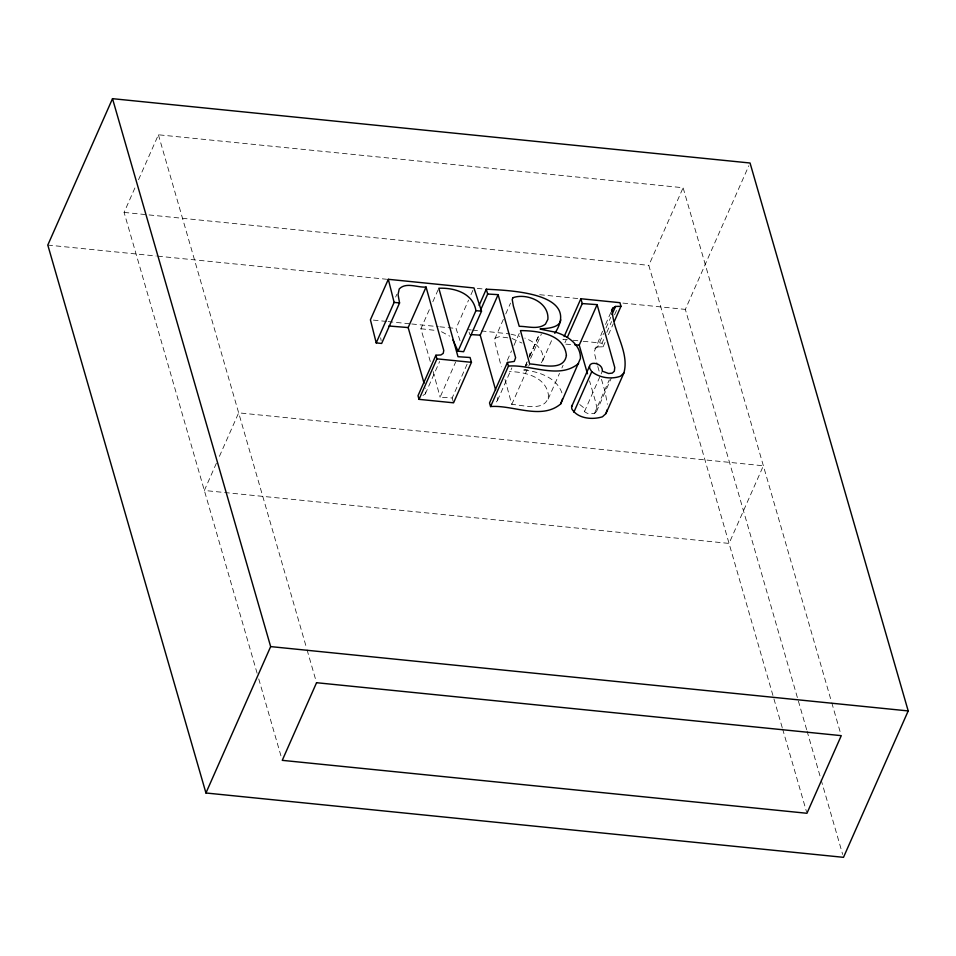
<?xml version="1.0" encoding="UTF-8"?>
<svg xmlns="http://www.w3.org/2000/svg" width="956" height="956" viewBox="0 0 956 956"><rect width="100%" height="100%" fill="white"/><g stroke="black" fill="none" stroke-linecap="round" stroke-linejoin="round"><path stroke-width="0.72" stroke-dasharray="4.78 3.58" d="M496.355 401.926L497.562 400.289L497.012 395.449M504.971 379.377L511.771 404.436C522.908 404.902 546.031 412.538 548.505 395.82C546.736 377.13 525.023 371.657 509.417 371.645M579.742 404.531L583.459 407.519L584.439 411.666L587.354 413.339L594.381 413.601L596.436 411.701L596.855 407.985L595.731 402.356L589.541 380.894M541.251 362.742L542.853 360.34C544.585 349.514 533.95 341.411 524.856 338.089M422.946 395.473L425.312 393.896L425.336 388.076M602.555 331.194L594.118 351.951L597.38 365.072M503.37 319.316L494.312 339.989L501.338 366.817M257.104 673.239L124.089 212.411L136.134 185.177M138.536 179.728L158.409 134.784L683.11 187.734L831.373 701.393M216.391 463.23L204.345 490.476L729.058 543.414L763.378 465.787L238.665 412.849L218.793 457.781M395.653 297.041L396.836 294.34M430.284 361.511L420.903 328.745L430.451 307.139M432.841 301.738L438.816 288.246M425.312 393.896L439.64 361.499M460.051 340.766L456.048 328.446L468.571 300.1M470.961 294.699L473.949 287.947M467.078 364.248L452.164 397.995L440.095 397.206L455.618 362.109M505.748 313.915L510.528 303.112M507.349 360.304L511.532 350.852M513.922 345.451L520.482 330.597M497.562 400.289L511.878 367.881M525.382 365.754L527.174 361.703M529.564 356.313L539.112 334.708M561.901 392.868C556.5 377.333 538.551 371.549 523.661 370.032L527.234 361.93M529.624 356.528L539.172 334.923M530.58 358.464L541.323 334.17M511.771 404.436L529.672 363.937M542.853 360.34L552.401 338.747M564.96 342.714L566.155 340.025M548.17 399.022L559.511 373.366M561.901 367.976L563.096 365.276M605.542 324.442L611.505 310.939M594.799 348.737L597.631 346.944L603.606 333.441M605.985 328.051L610.765 317.249M597.631 346.944L603.081 346.801L602.041 343.18L604.419 337.779M606.809 332.377L611.589 321.575M614.565 314.835L617.552 308.083M603.081 346.801L606.068 340.049M608.458 334.648L613.226 323.857M782.223 727.612L648.801 265.362L683.11 187.734M584.439 411.666L600.559 375.218M601.157 373.868L602.34 371.167M594.381 413.601L609.295 379.843M596.436 411.701L611.35 377.955M806.649 729.667L685.344 309.397L748.847 165.711M525.896 365.801L527.533 364.666M495.017 338.221L499.343 336.679L510.588 338.221M526.362 369.422L523.661 370.032M565.844 344.172L573.277 344.71M468.38 329.689L471.26 329.963M472.706 330.107L479.9 330.788M481.346 330.919L509.751 333.931M124.089 212.411L648.801 265.362M47.8 245.071L156.282 256.017M157.776 256.16L386.63 279.26M477.283 288.401L484.716 289.154M539.698 294.699L578.344 298.607M622.918 303.1L685.344 309.397M373.366 320.105L386.654 321.443M388.136 321.598L410.279 323.833M411.749 323.976L438.326 326.665M439.808 326.809L456.048 328.446M567.314 339.679L562.965 339.237L563.67 341.65M573.098 340.264L581.774 341.137M583.22 341.28L602.041 343.18M420.903 328.745L436.091 330.477M510.994 334.194L519.777 336.345M441.481 331.708L449.667 336.118M512.022 338.496L521.976 343.049M831.792 702.815L840.85 734.232M807.055 731.101L820.726 778.435M821.132 779.869L842.666 854.461M782.641 729.034L806.541 811.859M597.787 366.495L599.842 373.617M601.479 379.305L605.184 392.115L607.359 404.28M469.073 332.114L469.778 334.528M452.164 397.995L453.562 402.823M158.409 134.784L306.661 648.443M307.079 649.877L316.137 681.281M258.753 678.951L281.004 756.053M433.14 371.478L440.095 397.206M380.655 337.815L381.157 340.623M529.493 353.66L529.779 357.353"/><path stroke-width="1.43" d="M554.791 333.345C582.013 291.986 506.728 290.445 486.281 289.19L479.123 305.394M620.982 306.302L615.533 306.446L612.7 308.238L612.019 311.453L612.808 316.03C615.461 334.767 629.275 353.804 623.862 373.067L605.949 413.566L602.459 416.792C592.361 420.007 577.771 418.752 571.808 408.893L571.604 406.718L589.505 366.22L590.306 364.511L592.111 363.495C596.807 362.503 602.925 365.837 602.34 371.167L608.578 373.497L612.282 373.103L614.338 371.203L614.756 367.486L597.118 304.641L582.264 303.566L580.866 298.738L619.942 302.682L620.982 306.302L614.421 321.156M605.949 413.566L607.12 409.801M480.521 310.222L487.68 294.03L498.124 294.651L515.619 357.723L514.256 361.428L507.421 362.444L489.52 402.942L490.571 406.563C512.679 404.675 541.455 420.377 560.682 403.934L562.546 398.927M560.682 403.934L580.447 358.428C580.83 344.662 567.613 335.831 555.83 332.27C518.439 324.753 559.14 334.194 560.766 319.842M112.509 98.671L47.8 245.071L205.946 792.99L843.491 857.329L908.2 710.929L750.054 163.01L112.509 98.671L270.656 646.603L205.946 792.99M388.315 279.307L370.414 319.806L376.222 342.893L381.659 343.443L399.56 302.933L398.055 294.496L399.226 288.939C406.133 281.793 417.664 287.78 426.065 287.063L443.763 350.47L443.214 353.397L440.847 354.975L435.9 355.226L417.999 395.724L419.039 399.345L453.562 402.823L471.463 362.324L470.065 357.496L457.996 356.708L438.816 288.246C454.351 287.613 472.945 293.026 475.933 310.64L458.032 351.151L463.612 351.712L481.513 311.202L473.949 287.947L388.315 279.307L394.123 302.395L376.222 342.893M424.082 383.225L408.164 327.561L426.065 287.063M419.039 399.345L436.94 358.847L435.9 355.226M495.602 389.905L480.223 335.15L498.124 294.651M490.571 406.563L508.473 366.064L507.421 362.444M564.16 336.536L580.866 298.738M567.35 337.325L582.264 303.566M587.474 373.748L579.216 345.14L597.118 304.641M611.505 310.939L612.7 308.238M611.96 314.548L615.533 306.446M573.863 412.191L591.764 371.693L589.709 368.395L589.505 366.22M571.604 406.718L572.393 405.009M578.583 363.435C559.356 379.879 530.58 364.176 508.473 366.064M623.862 373.067L620.36 376.282C610.968 379.544 599.651 377.847 591.764 371.693M388.913 326.008L408.164 327.561M471.081 334.6L480.223 335.15M574.759 344.817L579.216 345.14M394.123 302.395L399.56 302.933M475.933 310.64L481.513 311.202M436.94 358.847L471.463 362.324M270.656 646.603L908.2 710.929M452.953 339.966L458.032 351.151M486.281 289.19L487.68 294.03M566.406 355.321C563.932 372.039 540.809 364.403 529.672 363.937L520.482 330.597C537.559 330.776 564.016 333.728 566.406 355.321M512.918 297.722L512.213 299.491L513.348 305.896L519.239 326.319C527.748 326.283 537.989 329.916 545.434 324.156L547.884 319.316C549.234 302.06 526.744 292.727 512.918 297.722M316.555 682.715L282.247 760.343L806.948 813.281L841.268 735.654L316.555 682.715"/></g></svg>
